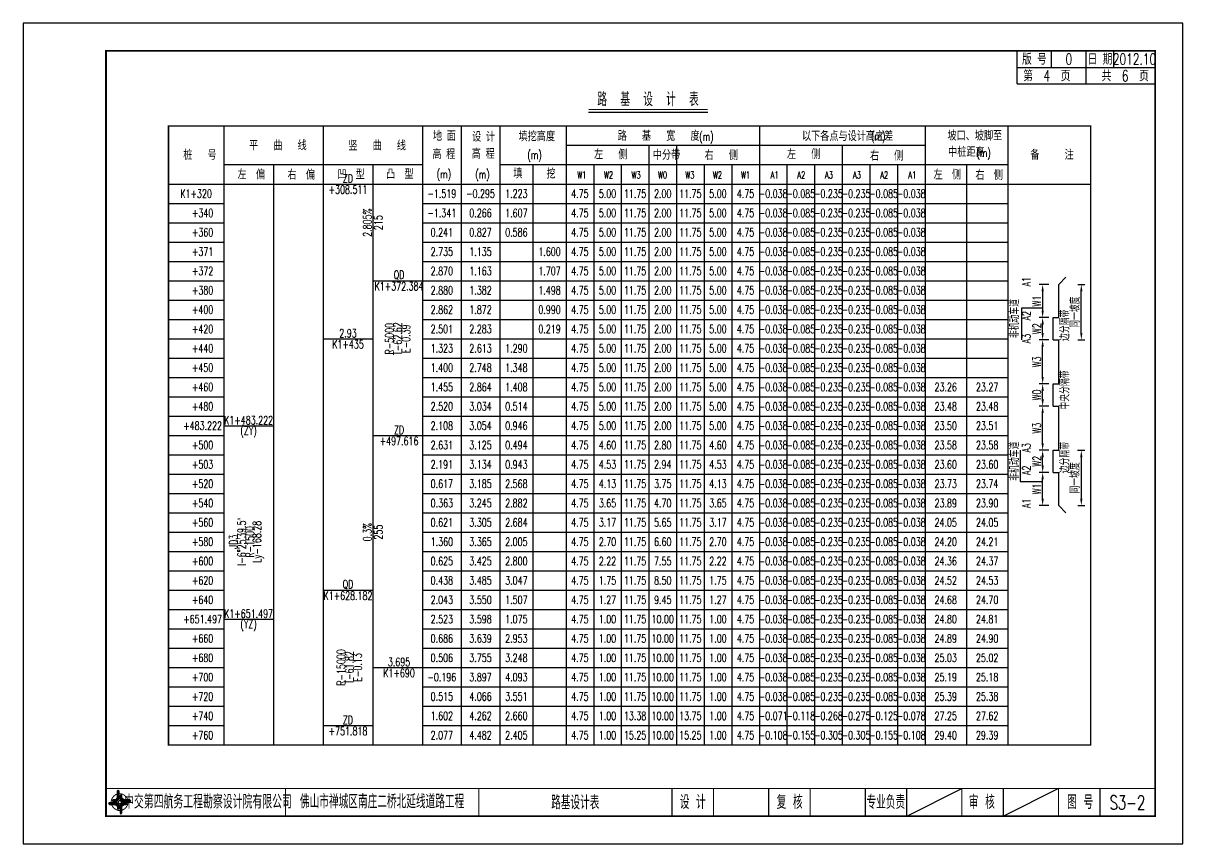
# Model space of a CAD drawing. Header units: inches. Extents: x 1318 to 3988, y 871 to 1396.
# Drawn here: x 2667.7 to 3087.7, y 870.8 to 1167.8 of the extents above; entities that cross this region are included whole.
import ezdxf
from ezdxf.enums import TextEntityAlignment as Align

# ---------------------------------------------------------------- set-up
doc = ezdxf.new("R2010")
doc.units = ezdxf.units.IN
doc.header["$LTSCALE"] = 10
doc.header["$MEASUREMENT"] = 0
for name, color, linetype in [('BIAO_K', 7, 'Continuous'), ('shuju', 3, 'Continuous'), ('图框', 7, 'Continuous'), ('平面曲线', 5, 'Continuous'), ('文字', 7, 'Continuous'), ('竖曲线', 5, 'Continuous'), ('表格数据', 5, 'Continuous')]:
    doc.layers.add(name, color=color, linetype=linetype)
doc.styles.get("Standard").update_dxf_attribs({"font": 'simplex1.shx', "width": 0.7, "bigfont": 'hztxt.shx'})
doc.styles.add('style_biao', font='txt', dxfattribs={"width": 0.75, "bigfont": 'hztxt'})
doc.dimstyles.get("Standard").update_dxf_attribs({"dimtxt": 0.18, "dimasz": 0.18, "dimexe": 0.18, "dimexo": 0.0625, "dimgap": 0.09, "dimtad": 0, "dimtih": 1, "dimtoh": 1, "dimdec": 4, "dimzin": 0, "dimdsep": 46, "dimtxsty": 'Standard', "dimcen": 0.09, "dimadec": 0, "dimazin": 0, "dimtfac": 1, "dimtdec": 4, "dimtofl": 0, "dimtmove": 0, "dimatfit": 3, "dimfxl": 0, "dimtolj": 1, "dimtzin": 0, "dimarcsym": 0})

# ---------------------------------------------------------------- blocks, each defined once
blk = doc.blocks.new('series')
at = {"width": 0.75}
for tag, height, p in [('页码', 4, (-35, -19)), ('图名', 5, (-220, -282)), ('图号', 5, (-20, -282))]:
    blk.add_attdef(tag, text='', height=height, dxfattribs=at).set_placement(p, align=Align.MIDDLE_CENTER)
blk = doc.blocks.new('tb')
at = {"lineweight": -3}
h = blk.add_hatch(color=256, dxfattribs=at)
h.paths.add_polyline_path([(-1.23, -0.13), (-3.78, -0.14), (-4.14, -0.41), (-1.4, -0.44), (-0.56, -1.24), (-0.54, -2.62), (-0.27, -2.2), (-0.26, -1.06)])
h.paths.add_polyline_path([(0.13, -1.08), (0.14, -3.86), (0.41, -4.26), (0.44, -1.24), (1.25, -0.43), (2.66, -0.43), (2.26, -0.16), (1.07, -0.15)])
h.paths.add_polyline_path([(1.08, 0.3), (3.62, 0.3), (4.02, 0.56), (1.25, 0.57), (0.43, 1.39), (0.43, 2.8), (0.16, 2.41), (0.15, 1.24)])
h.paths.add_polyline_path([(-0.28, 1.21), (-0.28, 3.99), (-0.56, 4.39), (-0.57, 1.41), (-1.38, 0.6), (-2.74, 0.56), (-2.33, 0.3), (-1.2, 0.29)])
for p, q in [((-0.56, 4.39), (-0.57, 1.41)), ((-1.38, 0.6), (-2.74, 0.56)), ((-0.57, 1.41), (-1.38, 0.6)), ((0.43, 2.8), (0.43, 1.39)), ((0.43, 1.39), (1.25, 0.57)), ((1.25, 0.57), (4.02, 0.56)), ((-4.14, -0.41), (-1.4, -0.44)), ((-1.4, -0.44), (-0.56, -1.24)), ((-0.56, -1.24), (-0.54, -2.62)), ((0.41, -4.26), (0.44, -1.24)), ((0.44, -1.24), (1.25, -0.43)), ((1.25, -0.43), (2.66, -0.43))]:
    blk.add_line(p, q, dxfattribs=at)
at = {"lineweight": -3, "flags": 128}
for points in [[(-0.9, 3.99), (-0.9, 1.58), (-1.53, 0.91), (-2.34, 0.91), (-2.74, 0.56), (-2.33, 0.3), (-1.2, 0.29), (-0.28, 1.21), (-0.28, 3.99), (-0.56, 4.39)], [(-0.04, 0.77), (0.68, 0.04), (-0.04, -0.69), (-0.77, 0.05)], [(3.62, 0.92), (1.43, 0.92), (0.77, 1.54), (0.77, 2.38), (0.43, 2.8), (0.16, 2.41), (0.15, 1.24), (1.08, 0.3), (3.62, 0.3), (4.02, 0.56)], [(-3.73, -0.76), (-1.54, -0.76), (-0.89, -1.39), (-0.89, -2.21), (-0.54, -2.62), (-0.27, -2.2), (-0.26, -1.06), (-1.23, -0.13), (-3.78, -0.14), (-4.14, -0.41)], [(0.75, -3.85), (0.75, -1.43), (1.4, -0.78), (2.26, -0.78), (2.66, -0.43), (2.26, -0.16), (1.07, -0.15), (0.13, -1.08), (0.14, -3.86), (0.41, -4.26)]]:
    blk.add_lwpolyline(points, close=True, dxfattribs=at)
at = {"lineweight": -3, "const_width": 0.35, "flags": 128}
for points in [[(-0.9, 3.02, 0.324167), (-3.16, -0.14)], [(2.88, 0.92, 0.324403), (-0.24, 3.15)], [(0.75, -2.86, 0.325418), (3.02, 0.26)], [(-2.98, -0.76, 0.322976), (0.14, -2.98)]]:
    blk.add_lwpolyline(points, format="xyb", dxfattribs=at)
blk = doc.blocks.new('*D30')
at = {"color": 0, "lineweight": -2}
for p, q in [((3039.15, 1061.23), (3035.69, 1061.23)), ((3036.94, 1055.73), (3036.94, 1058.73))]:
    blk.add_line(p, q, dxfattribs=at)
at = {"color": 0}
for points in [[(3036.53, 1058.73), (3037.36, 1058.73), (3036.94, 1061.23)], [(3036.53, 1055.73), (3037.36, 1055.73), (3036.94, 1053.23)]]:
    blk.add_solid(points, dxfattribs=at)
at = {"layer": 'DEFPOINTS', "color": 0}
for p in [(3036.94, 1061.23), (3039.78, 1061.23), (3039.78, 1053.23)]:
    blk.add_point(p, dxfattribs=at)
at = {"color": 0, "insert": (3034.82, 1057.23), "char_height": 3, "attachment_point": 5, "rotation": 90}
blk.add_mtext('\\A1;W2', dxfattribs=at)
blk = doc.blocks.new('*D31')
at = {"color": 0, "lineweight": -2}
for p, q in [((3039.15, 1037.23), (3035.69, 1037.23)), ((3036.94, 1031.73), (3036.94, 1034.73))]:
    blk.add_line(p, q, dxfattribs=at)
at = {"color": 0}
for points in [[(3036.53, 1034.73), (3037.36, 1034.73), (3036.94, 1037.23)], [(3036.53, 1031.73), (3037.36, 1031.73), (3036.94, 1029.23)]]:
    blk.add_solid(points, dxfattribs=at)
at = {"layer": 'DEFPOINTS', "color": 0}
for p in [(3036.94, 1037.23), (3039.78, 1037.23), (3039.78, 1029.23)]:
    blk.add_point(p, dxfattribs=at)
at = {"color": 0, "insert": (3034.82, 1033.23), "char_height": 3, "attachment_point": 5, "rotation": 90}
blk.add_mtext('\\A1;W0', dxfattribs=at)
blk = doc.blocks.new('*D32')
at = {"color": 0, "lineweight": -2}
for p, q in [((3039.15, 1053.23), (3035.69, 1053.23)), ((3036.94, 1039.73), (3036.94, 1050.73))]:
    blk.add_line(p, q, dxfattribs=at)
at = {"color": 0}
for points in [[(3036.53, 1050.73), (3037.36, 1050.73), (3036.94, 1053.23)], [(3036.53, 1039.73), (3037.36, 1039.73), (3036.94, 1037.23)]]:
    blk.add_solid(points, dxfattribs=at)
at = {"layer": 'DEFPOINTS', "color": 0}
for p in [(3036.94, 1053.23), (3039.78, 1053.23), (3039.78, 1037.23)]:
    blk.add_point(p, dxfattribs=at)
at = {"color": 0, "insert": (3034.82, 1045.23), "char_height": 3, "attachment_point": 5, "rotation": 90}
blk.add_mtext('\\A1;W3', dxfattribs=at)
blk = doc.blocks.new('*D33')
at = {"color": 0, "lineweight": -2}
for p, q in [((3039.15, 1073.23), (3035.69, 1073.23)), ((3036.94, 1070.73), (3036.94, 1063.73)), ((3039.15, 1061.23), (3035.69, 1061.23))]:
    blk.add_line(p, q, dxfattribs=at)
at = {"color": 0}
for points in [[(3036.53, 1070.73), (3037.36, 1070.73), (3036.94, 1073.23)], [(3036.53, 1063.73), (3037.36, 1063.73), (3036.94, 1061.23)]]:
    blk.add_solid(points, dxfattribs=at)
at = {"layer": 'DEFPOINTS', "color": 0}
for p in [(3039.78, 1073.23), (3036.94, 1061.23), (3039.78, 1061.23)]:
    blk.add_point(p, dxfattribs=at)
at = {"color": 0, "insert": (3034.82, 1067.23), "char_height": 3, "attachment_point": 5, "rotation": 90}
blk.add_mtext('\\A1;W1', dxfattribs=at)
blk = doc.blocks.new('*D34')
at = {"layer": 'DEFPOINTS', "color": 0}
for p in [(3049.02, 1073.23), (3050.95, 1073.23), (3049.06, 1053.23)]:
    blk.add_point(p, dxfattribs=at)
at = {"layer": 'shuju', "color": 0, "lineweight": -2}
for p, q in [((3049.64, 1073.23), (3052.2, 1073.23)), ((3050.95, 1055.73), (3050.95, 1070.73)), ((3049.68, 1053.23), (3052.2, 1053.23))]:
    blk.add_line(p, q, dxfattribs=at)
at = {"layer": 'shuju', "color": 0}
for points in [[(3050.54, 1070.73), (3051.37, 1070.73), (3050.95, 1073.23)], [(3050.54, 1055.73), (3051.37, 1055.73), (3050.95, 1053.23)]]:
    blk.add_solid(points, dxfattribs=at)
at = {"layer": 'shuju', "color": 0, "insert": (3048.83, 1063.23), "char_height": 3, "attachment_point": 5, "rotation": 90}
blk.add_mtext('\\A1;同一坡度', dxfattribs=at)
blk = doc.blocks.new('*D35')
at = {"layer": 'DEFPOINTS', "color": 0}
for p in [(3048.96, 1013.23), (3049.08, 993.23), (3050.95, 993.23)]:
    blk.add_point(p, dxfattribs=at)
at = {"layer": 'shuju', "color": 0, "lineweight": -2}
for p, q in [((3049.58, 1013.23), (3052.2, 1013.23)), ((3050.95, 1010.73), (3050.95, 995.73)), ((3049.71, 993.23), (3052.2, 993.23))]:
    blk.add_line(p, q, dxfattribs=at)
at = {"layer": 'shuju', "color": 0}
for points in [[(3050.54, 1010.73), (3051.37, 1010.73), (3050.95, 1013.23)], [(3050.54, 995.73), (3051.37, 995.73), (3050.95, 993.23)]]:
    blk.add_solid(points, dxfattribs=at)
at = {"layer": 'shuju', "color": 0, "insert": (3048.83, 1003.23), "char_height": 3, "attachment_point": 5, "rotation": 90}
blk.add_mtext('\\A1;同一坡度', dxfattribs=at)
blk = doc.blocks.new('*D36')
at = {"color": 0, "lineweight": -2}
for p, q in [((3039.15, 1013.23), (3035.69, 1013.23)), ((3036.94, 1007.73), (3036.94, 1010.73))]:
    blk.add_line(p, q, dxfattribs=at)
at = {"color": 0}
for points in [[(3036.53, 1010.73), (3037.36, 1010.73), (3036.94, 1013.23)], [(3036.53, 1007.73), (3037.36, 1007.73), (3036.94, 1005.23)]]:
    blk.add_solid(points, dxfattribs=at)
at = {"layer": 'DEFPOINTS', "color": 0}
for p in [(3036.94, 1013.23), (3039.78, 1013.23), (3039.78, 1005.23)]:
    blk.add_point(p, dxfattribs=at)
at = {"color": 0, "insert": (3034.82, 1009.23), "char_height": 3, "attachment_point": 5, "rotation": 90}
blk.add_mtext('\\A1;W2', dxfattribs=at)
blk = doc.blocks.new('*D37')
at = {"color": 0, "lineweight": -2}
for p, q in [((3039.15, 1005.23), (3035.69, 1005.23)), ((3036.94, 995.73), (3036.94, 1002.73)), ((3039.15, 993.23), (3035.69, 993.23))]:
    blk.add_line(p, q, dxfattribs=at)
at = {"color": 0}
for points in [[(3036.53, 1002.73), (3037.36, 1002.73), (3036.94, 1005.23)], [(3036.53, 995.73), (3037.36, 995.73), (3036.94, 993.23)]]:
    blk.add_solid(points, dxfattribs=at)
at = {"layer": 'DEFPOINTS', "color": 0}
for p in [(3036.94, 1005.23), (3039.78, 1005.23), (3039.78, 993.23)]:
    blk.add_point(p, dxfattribs=at)
at = {"color": 0, "insert": (3034.82, 999.23), "char_height": 3, "attachment_point": 5, "rotation": 90}
blk.add_mtext('\\A1;W1', dxfattribs=at)
blk = doc.blocks.new('*D38')
at = {"color": 0, "lineweight": -2}
for p, q in [((3039.15, 1029.23), (3035.69, 1029.23)), ((3036.94, 1015.73), (3036.94, 1026.73))]:
    blk.add_line(p, q, dxfattribs=at)
at = {"color": 0}
for points in [[(3036.53, 1026.73), (3037.36, 1026.73), (3036.94, 1029.23)], [(3036.53, 1015.73), (3037.36, 1015.73), (3036.94, 1013.23)]]:
    blk.add_solid(points, dxfattribs=at)
at = {"layer": 'DEFPOINTS', "color": 0}
for p in [(3036.94, 1029.23), (3039.78, 1029.23), (3039.78, 1013.23)]:
    blk.add_point(p, dxfattribs=at)
at = {"color": 0, "insert": (3034.82, 1021.23), "char_height": 3, "attachment_point": 5, "rotation": 90}
blk.add_mtext('\\A1;W3', dxfattribs=at)

msp = doc.modelspace()

# ---------------------------------------------------------------- linework, layer by layer
msp.add_line((2872.48378, 1135.59027), (2915.69658, 1135.59027))
msp.add_lwpolyline([(3087.70962, 870.79758), (3087.70962, 1167.79758), (2667.70962, 1167.79758), (2667.70962, 870.79758)], close=True)
at = {"const_width": 0.4}
msp.add_lwpolyline([(2872.48378, 1136.59027), (2915.64865, 1136.59027)], dxfattribs=at)
at = {"layer": 'BIAO_K'}
for p, q in [((2740.34346, 1130.59922), (2740.34346, 906.59922)), ((2776.34346, 1130.59922), (2776.34346, 906.59922)), ((2812.34346, 1130.59922), (2812.34346, 906.59922)), ((2826.34346, 1130.59922), (2826.34346, 906.59922)), ((2840.34346, 1130.59922), (2840.34346, 906.59922)), ((2864.34346, 1130.59922), (2864.34346, 906.59922)), ((2934.34346, 1130.59922), (2934.34346, 906.59922)), ((2994.34346, 1130.59922), (2994.34346, 906.59922)), ((3024.34346, 1130.59922), (3024.34346, 906.59922)), ((2864.34346, 1123.59922), (2994.34346, 1123.59922)), ((2894.34346, 1123.59922), (2894.34346, 906.59922)), ((2904.34346, 1123.59922), (2904.34346, 906.59922)), ((2964.34346, 1123.59922), (2964.34346, 906.59922)), ((2740.34346, 1116.59922), (2812.34346, 1116.59922)), ((2758.34346, 1116.59922), (2758.34346, 906.59922)), ((2794.34346, 1116.59922), (2794.34346, 906.59922)), ((2840.34346, 1116.59922), (3024.34346, 1116.59922)), ((2852.34346, 1116.59922), (2852.34346, 906.59922)), ((2874.34346, 1116.59922), (2874.34346, 906.59922)), ((2884.34346, 1116.59922), (2884.34346, 906.59922)), ((2914.34346, 1116.59922), (2914.34346, 906.59922)), ((2924.34346, 1116.59922), (2924.34346, 906.59922)), ((2944.34346, 1116.59922), (2944.34346, 906.59922)), ((2954.34346, 1116.59922), (2954.34346, 906.59922)), ((2974.34346, 1116.59922), (2974.34346, 906.59922)), ((2984.34346, 1116.59922), (2984.34346, 906.59922)), ((3009.34346, 1116.59922), (3009.34346, 906.59922)), ((2720.34346, 1109.59922), (3054.34346, 1109.59922)), ((2720.34346, 1102.59922), (2740.34346, 1102.59922)), ((2812.34346, 1102.59922), (3024.34346, 1102.59922)), ((2720.34346, 1095.59922), (2740.34346, 1095.59922)), ((2812.34346, 1095.59922), (3024.34346, 1095.59922)), ((2720.34346, 1088.59922), (2740.34346, 1088.59922)), ((2812.34346, 1088.59922), (3024.34346, 1088.59922)), ((2720.34346, 1081.59922), (2740.34346, 1081.59922)), ((2812.34346, 1081.59922), (3024.34346, 1081.59922)), ((2720.34346, 1074.59922), (2740.34346, 1074.59922)), ((2812.34346, 1074.59922), (3024.34346, 1074.59922)), ((2720.34346, 1067.59922), (2740.34346, 1067.59922)), ((2812.34346, 1067.59922), (3024.34346, 1067.59922)), ((2720.34346, 1060.59922), (2740.34346, 1060.59922)), ((2812.34346, 1060.59922), (3024.34346, 1060.59922)), ((2720.34346, 1053.59922), (2740.34346, 1053.59922)), ((2812.34346, 1053.59922), (3024.34346, 1053.59922)), ((2720.34346, 1046.59922), (2740.34346, 1046.59922)), ((2812.34346, 1046.59922), (3024.34346, 1046.59922)), ((2720.34346, 1039.59922), (2740.34346, 1039.59922)), ((2812.34346, 1039.59922), (3024.34346, 1039.59922)), ((2720.34346, 1032.59922), (2740.34346, 1032.59922)), ((2812.34346, 1032.59922), (3024.34346, 1032.59922)), ((2720.34346, 1025.59922), (2740.34346, 1025.59922)), ((2812.34346, 1025.59922), (3024.34346, 1025.59922)), ((2720.34346, 1018.59922), (2740.34346, 1018.59922)), ((2812.34346, 1018.59922), (3024.34346, 1018.59922)), ((2720.34346, 1011.59922), (2740.34346, 1011.59922)), ((2812.34346, 1011.59922), (3024.34346, 1011.59922)), ((2720.34346, 1004.59922), (2740.34346, 1004.59922)), ((2812.34346, 1004.59922), (3024.34346, 1004.59922)), ((2720.34346, 997.59922), (2740.34346, 997.59922)), ((2812.34346, 997.59922), (3024.34346, 997.59922)), ((2720.34346, 990.59922), (2740.34346, 990.59922)), ((2812.34346, 990.59922), (3024.34346, 990.59922)), ((2720.34346, 983.59922), (2740.34346, 983.59922)), ((2812.34346, 983.59922), (3024.34346, 983.59922)), ((2720.34346, 976.59922), (2740.34346, 976.59922)), ((2812.34346, 976.59922), (3024.34346, 976.59922)), ((2720.34346, 969.59922), (2740.34346, 969.59922)), ((2812.34346, 969.59922), (3024.34346, 969.59922)), ((2720.34346, 962.59922), (2740.34346, 962.59922)), ((2812.34346, 962.59922), (3024.34346, 962.59922)), ((2720.34346, 955.59922), (2740.34346, 955.59922)), ((2812.34346, 955.59922), (3024.34346, 955.59922)), ((2720.34346, 948.59922), (2740.34346, 948.59922)), ((2812.34346, 948.59922), (3024.34346, 948.59922)), ((2720.34346, 941.59922), (2740.34346, 941.59922)), ((2812.34346, 941.59922), (3024.34346, 941.59922)), ((2720.34346, 934.59922), (2740.34346, 934.59922)), ((2812.34346, 934.59922), (3024.34346, 934.59922)), ((2720.34346, 927.59922), (2740.34346, 927.59922)), ((2812.34346, 927.59922), (3024.34346, 927.59922)), ((2720.34346, 920.59922), (2740.34346, 920.59922)), ((2812.34346, 920.59922), (3024.34346, 920.59922)), ((2720.34346, 913.59922), (2740.34346, 913.59922)), ((2812.34346, 913.59922), (3024.34346, 913.59922))]:
    msp.add_line(p, q, dxfattribs=at)
at = {"layer": 'BIAO_K', "const_width": 0.5}
msp.add_lwpolyline([(2720.34346, 906.59922), (3054.34346, 906.59922), (3054.34346, 1130.59922), (2720.34346, 1130.59922)], close=True, dxfattribs=at)
at = {"layer": 'BIAO_K', "color": 1}
for points in [[(3042.78862, 1073.23295), (3045.34557, 1075.85654)], [(3042.78862, 1061.23295), (3042.78862, 1073.23295)], [(3040.78862, 1053.23295), (3040.78862, 1061.23295)], [(3040.78862, 1061.23295), (3042.78862, 1061.23295)], [(3040.78862, 1053.23295), (3042.78862, 1053.23295)], [(3042.78862, 1037.23295), (3042.78862, 1053.23295)], [(3040.78862, 1037.23295), (3042.78862, 1037.23295)], [(3040.78862, 1029.23295), (3040.78862, 1037.23295)], [(3040.78862, 1029.23295), (3042.78862, 1029.23295)], [(3042.78862, 1013.23295), (3042.78862, 1029.23295)], [(3040.78862, 1013.23295), (3042.78862, 1013.23295)], [(3040.78862, 1005.23295), (3040.78862, 1013.23295)], [(3040.78862, 1005.23295), (3042.78862, 1005.23295)], [(3042.78862, 993.23295), (3042.78862, 1005.23295)], [(3042.78862, 993.23295), (3045.34557, 990.60936)]]:
    msp.add_lwpolyline(points, dxfattribs=at)
at = {"layer": 'shuju'}
for p, q in [((3036.83257, 1064.70217), (3029.27466, 1064.70217)), ((3029.27466, 1064.70217), (3029.27466, 1053.23295)), ((3028.82053, 1013.23295), (3028.82053, 1001.97848)), ((3028.82053, 1001.97848), (3036.90978, 1001.97848))]:
    msp.add_line(p, q, dxfattribs=at)
at = {"layer": '图框'}
for p, q in [((3027.70962, 1145.79758), (3027.70962, 1157.79758)), ((3040.20962, 1151.79758), (3040.20962, 1157.79758)), ((3052.70962, 1151.79758), (3052.70962, 1157.79758)), ((3062.70962, 1151.79758), (3062.70962, 1157.79758)), ((3027.70962, 1151.79758), (3077.70962, 1151.79758)), ((3052.70962, 1145.79758), (3052.70962, 1151.79758)), ((3027.70962, 1145.79758), (3077.70962, 1145.79758)), ((2987.70962, 880.79758), (3007.70962, 890.79758)), ((3042.70962, 890.79758), (3022.70962, 880.79758))]:
    msp.add_line(p, q, dxfattribs=at)
for points, const_width in [([(3077.70962, 1157.79758), (2697.70962, 1157.79758), (2697.70962, 880.79758), (3077.70962, 880.79758), (3077.70962, 1157.79758)], 0.7), ([(2697.70962, 890.79758), (3077.70962, 890.79758)], 0.4), ([(2762.70962, 890.79758), (2762.70962, 880.79758)], 0.4), ([(2832.70962, 880.79758), (2832.70962, 890.79758)], 0.4), ([(2902.70962, 880.79758), (2902.70962, 890.79758)], 0.4), ([(2917.70962, 880.79758), (2917.70962, 890.79758)], 0.4), ([(2937.70962, 880.79758), (2937.70962, 890.79758)], 0.4), ([(2952.70962, 880.79758), (2952.70962, 890.79758)], 0.4), ([(2972.70962, 880.79758), (2972.70962, 890.79758)], 0.4), ([(2972.70962, 880.79758), (2972.70962, 890.79758)], 0.4), ([(2987.70962, 880.79758), (2987.70962, 890.79758)], 0.4), ([(3007.70962, 880.79758), (3007.70962, 890.79758)], 0.4), ([(3022.70962, 880.79758), (3022.70962, 890.79758)], 0.4), ([(3042.70962, 880.79758), (3042.70962, 890.79758)], 0.4), ([(3057.70962, 880.79758), (3057.70962, 890.79758)], 0.4)]:
    msp.add_lwpolyline(points, dxfattribs=dict(at, const_width=const_width))
at = {"layer": '平面曲线'}
for p, q in [((2740.34346, 1022.09922), (2758.34346, 1022.09922)), ((2740.34346, 952.09922), (2758.34346, 952.09922))]:
    msp.add_line(p, q, dxfattribs=at)
at = {"layer": '竖曲线'}
for p, q in [((2776.34346, 1109.59922), (2794.34346, 1109.59922)), ((2794.34346, 1074.59922), (2813.34346, 1074.59922)), ((2776.34346, 1053.59922), (2794.34346, 1053.59922)), ((2794.34346, 1018.59922), (2813.34346, 1018.59922)), ((2776.34346, 962.59922), (2794.34346, 962.59922)), ((2794.34346, 934.59922), (2813.34346, 934.59922)), ((2776.34346, 913.59922), (2794.34346, 913.59922))]:
    msp.add_line(p, q, dxfattribs=at)

# ---------------------------------------------------------------- block references
at = {"layer": '图框'}
ref = msp.add_blockref('series', (3087.65641, 1167.75584), dxfattribs=at)
ref.add_attrib('页码', '第  4  页     共  6  页', dxfattribs={"layer": '0', "height": 4, "width": 0.7}).set_placement((3052.65641, 1148.75584), align=Align.MIDDLE_CENTER)
ref.add_attrib('图名', '路基设计表', dxfattribs={"layer": '0', "height": 5, "width": 0.7}).set_placement((2867.65641, 885.75584), align=Align.MIDDLE_CENTER)
ref.add_attrib('图号', 'S3-2', dxfattribs={"layer": '0', "height": 5, "width": 0.7}).set_placement((3067.65641, 885.75584), align=Align.MIDDLE_CENTER)
at = {"layer": '图框', "lineweight": -3}
msp.add_blockref('tb', (2702.70535, 885.80292), dxfattribs=at)

# ---------------------------------------------------------------- texts
at = {"width": 0.7}
for s, p in [('A1', (3032.58483, 1072.51252)), ('A2', (3032.58483, 1060.18949)), ('A3', (3032.58483, 1051.94127)), ('A3', (3032.58483, 1012.39591)), ('A2', (3032.58483, 1004.2701)), ('A1', (3032.58483, 992.30034))]:
    msp.add_text(s, height=3, rotation=90, dxfattribs=at).set_placement(p)
at = {"layer": 'BIAO_K', "width": 0.7}
for s, height, p in [('平   曲   线', 3.5, (2749.50674, 1121.81176)), ('竖   曲   线', 3.5, (2785.48298, 1121.75675)), ('地 面', 3.5, (2816.10937, 1125.24251)), ('设 计', 3.5, (2830.30835, 1124.91948)), ('填挖高度', 3.5, (2847.12283, 1125.0659)), ('路   基   宽   度', 3.5, (2883.03099, 1125.25892)), ('(m)', 3, (2912.55045, 1125.27869)), ('以下各点与设计高之差', 3.5, (2949.7893, 1125.17592)), ('(m)', 3, (2974.8164, 1125.36088)), ('坡口、坡脚至', 3.5, (3002.46984, 1125.32389)), ('桩   号', 3.5, (2725.68274, 1118.35138)), ('高 程', 3.5, (2815.91195, 1118.64896)), ('高 程', 3.5, (2830.19176, 1118.78554)), ('(m)', 3, (2850.33235, 1118.61122)), ('左   侧', 3.5, (2874.50829, 1118.54252)), ('中分带', 3.5, (2895.75301, 1118.35294)), ('右   侧', 3.5, (2914.50214, 1118.24684)), ('左   侧', 3.5, (2944.34202, 1118.61473)), ('右   侧', 3.5, (2974.40724, 1118.06828)), ('中桩距离', 3.5, (3002.71912, 1119.40659)), ('(m)', 3, (3012.96513, 1119.37857)), ('备     注', 3.5, (3032.4751, 1118.41066)), ('左  偏', 3.5, (2745.32392, 1111.26661)), ('右  偏', 3.5, (2763.418, 1111.16186)), ('凹  型', 3.5, (2781.48458, 1111.31991)), ('凸  型', 3.5, (2799.12737, 1111.41214)), ('(m)', 3, (2817.4935, 1111.69902)), ('(m)', 3, (2831.44688, 1111.59648)), ('填', 3.5, (2845.21901, 1111.63021)), ('挖', 3.5, (2857.24021, 1111.57016)), ('W1', 2.5, (2868.40683, 1111.62908)), ('W2', 2.5, (2878.05462, 1111.62908)), ('W3', 2.5, (2888.05462, 1111.62908)), ('W0', 2.5, (2897.60137, 1111.62908)), ('W3', 2.5, (2907.51596, 1111.62908)), ('W2', 2.5, (2917.51596, 1111.62908)), ('W1', 2.5, (2927.69152, 1111.62908)), ('A1', 2.5, (2938.47441, 1111.62908)), ('A2', 2.5, (2948.11848, 1111.62908)), ('A3', 2.5, (2958.11848, 1111.62908)), ('A3', 2.5, (2968.24931, 1111.62908)), ('A2', 2.5, (2978.13238, 1111.62908)), ('A1', 2.5, (2988.33176, 1111.62908)), ('左  侧', 3.5, (2997.42097, 1111.23281)), ('右  侧', 3.5, (3012.57494, 1111.09376))]:
    msp.add_text(s, height=height, dxfattribs=at).set_placement(p)
at = {"layer": 'shuju', "style": 'style_biao', "width": 0.7}
for s, p in [('非机动车道', (3028.37664, 1053.82491)), ('边分隔带', (3046.5819, 1052.77522))]:
    msp.add_text(s, height=3, rotation=90, dxfattribs=at).set_placement(p)
at = {"layer": 'shuju', "width": 0.7}
for s, p in [('中央分隔带', (3046.5819, 1027.96045)), ('非机动车道', (3028.37664, 1002.17277)), ('边分隔带', (3046.59471, 1004.90444))]:
    msp.add_text(s, height=3, rotation=90, dxfattribs=at).set_placement(p)
at = {"layer": '图框'}
for s, height, width, p in [('版 号', 4, 0.7, (3033.95962, 1154.79758)), ('0', 4, 0.7, (3046.45962, 1154.79758)), ('日 期', 4, 0.7, (3057.70962, 1154.79758)), ('2012.10', 4, 0.7, (3070.20962, 1154.79758)), ('中交第四航务工程勘察设计院有限公司', 5, 0.65, (2734.64046, 886.04603)), ('佛山市禅城区南庄二桥北延线道路工程', 5, 0.7, (2797.70962, 886.11229)), ('设 计', 5, 0.7, (2910.21038, 885.89217)), ('复 核', 5, 0.7, (2945.3052, 885.89217)), ('专业负责', 5, 0.7, (2980.15594, 885.89217)), ('审 核', 5, 0.7, (3014.92975, 885.89217)), ('图 号', 5, 0.7, (3050.54892, 885.89217))]:
    msp.add_text(s, height=height, dxfattribs=dict(at, width=width)).set_placement(p, align=Align.MIDDLE_CENTER)
at = {"layer": '平面曲线', "width": 0.7}
for s, p in [('K1+483.222', (2749.34346, 1024.09922)), ('(ZY)', (2749.34346, 1020.09922)), ('K1+651.497', (2749.34346, 954.09922)), ('(YZ)', (2749.34346, 950.09922))]:
    msp.add_text(s, height=3, dxfattribs=at).set_placement(p, align=Align.MIDDLE)
for s, p in [('I-6%%D25′39.5″', (2746.84346, 980.09922)), ('Ly-168.28', (2752.84346, 980.09922)), ('R-1500', (2749.84346, 980.09922)), ('JD3', (2743.84346, 980.09922))]:
    msp.add_text(s, height=3, rotation=90, dxfattribs=at).set_placement(p, align=Align.MIDDLE)
at = {"layer": '文字', "width": 0.7}
msp.add_text('路  基  设  计  表', height=5, dxfattribs=at).set_placement((2875.68692, 1137.76533))
at = {"layer": '竖曲线', "width": 0.7}
for s, p in [('ZD', (2785.34346, 1111.59922)), ('+308.511', (2785.34346, 1107.59922)), ('QD', (2803.84346, 1076.59922)), ('K1+372.384', (2803.84346, 1072.59922)), ('2.93', (2785.34346, 1055.59922)), ('K1+435', (2785.34346, 1051.59922)), ('ZD', (2803.84346, 1020.59922)), ('+497.616', (2803.84346, 1016.59922)), ('QD', (2785.34346, 964.59922)), ('K1+628.182', (2785.34346, 960.59922)), ('3.695', (2803.84346, 936.59922)), ('K1+690', (2803.84346, 932.59922)), ('ZD', (2785.34346, 915.59922)), ('+751.818', (2785.34346, 911.59922))]:
    msp.add_text(s, height=3, dxfattribs=at).set_placement(p, align=Align.MIDDLE)
for s, p in [('2.805%', (2792.34346, 1095.59922)), ('215', (2796.34346, 1095.59922)), ('R-5000', (2800.34346, 1053.59922)), ('T-62.62', (2803.34346, 1053.59922)), ('E-0.39', (2806.34346, 1053.59922)), ('0.3%', (2792.34346, 983.59922)), ('255', (2796.34346, 983.59922)), ('R-15000', (2782.84346, 934.59922)), ('T-61.82', (2785.84346, 934.59922)), ('E-0.13', (2788.84346, 934.59922))]:
    msp.add_text(s, height=3, rotation=90, dxfattribs=at).set_placement(p, align=Align.MIDDLE)
at = {"layer": '表格数据', "width": 0.7}
for s, p in [('K1+320', (2730.34346, 1106.09922)), ('-1.519', (2819.34346, 1106.09922)), ('-0.295', (2833.34346, 1106.09922)), ('1.223', (2846.34346, 1106.09922)), ('4.75', (2869.34346, 1106.09922)), ('5.00', (2879.34346, 1106.09922)), ('11.75', (2889.34346, 1106.09922)), ('2.00', (2899.34346, 1106.09922)), ('11.75', (2909.34346, 1106.09922)), ('5.00', (2919.34346, 1106.09922)), ('4.75', (2929.34346, 1106.09922)), ('4.75', (2929.34346, 1106.09922)), ('-0.038', (2939.34346, 1106.09922)), ('-0.085', (2949.34346, 1106.09922)), ('-0.235', (2959.34346, 1106.09922)), ('-0.235', (2969.34346, 1106.09922)), ('-0.085', (2979.34346, 1106.09922)), ('-0.038', (2989.34346, 1106.09922)), ('   +340', (2730.34346, 1099.09922)), ('-1.341', (2819.34346, 1099.09922)), ('0.266', (2833.34346, 1099.09922)), ('1.607', (2846.34346, 1099.09922)), ('4.75', (2869.34346, 1099.09922)), ('5.00', (2879.34346, 1099.09922)), ('11.75', (2889.34346, 1099.09922)), ('2.00', (2899.34346, 1099.09922)), ('11.75', (2909.34346, 1099.09922)), ('5.00', (2919.34346, 1099.09922)), ('4.75', (2929.34346, 1099.09922)), ('4.75', (2929.34346, 1099.09922)), ('-0.038', (2939.34346, 1099.09922)), ('-0.085', (2949.34346, 1099.09922)), ('-0.235', (2959.34346, 1099.09922)), ('-0.235', (2969.34346, 1099.09922)), ('-0.085', (2979.34346, 1099.09922)), ('-0.038', (2989.34346, 1099.09922)), ('   +360', (2730.34346, 1092.09922)), ('0.241', (2819.34346, 1092.09922)), ('0.827', (2833.34346, 1092.09922)), ('0.586', (2846.34346, 1092.09922)), ('4.75', (2869.34346, 1092.09922)), ('5.00', (2879.34346, 1092.09922)), ('11.75', (2889.34346, 1092.09922)), ('2.00', (2899.34346, 1092.09922)), ('11.75', (2909.34346, 1092.09922)), ('5.00', (2919.34346, 1092.09922)), ('4.75', (2929.34346, 1092.09922)), ('4.75', (2929.34346, 1092.09922)), ('-0.038', (2939.34346, 1092.09922)), ('-0.085', (2949.34346, 1092.09922)), ('-0.235', (2959.34346, 1092.09922)), ('-0.235', (2969.34346, 1092.09922)), ('-0.085', (2979.34346, 1092.09922)), ('-0.038', (2989.34346, 1092.09922)), ('   +371', (2730.34346, 1085.09922)), ('2.735', (2819.34346, 1085.09922)), ('1.135', (2833.34346, 1085.09922)), ('1.600', (2858.34346, 1085.09922)), ('4.75', (2869.34346, 1085.09922)), ('5.00', (2879.34346, 1085.09922)), ('11.75', (2889.34346, 1085.09922)), ('2.00', (2899.34346, 1085.09922)), ('11.75', (2909.34346, 1085.09922)), ('5.00', (2919.34346, 1085.09922)), ('4.75', (2929.34346, 1085.09922)), ('4.75', (2929.34346, 1085.09922)), ('-0.038', (2939.34346, 1085.09922)), ('-0.085', (2949.34346, 1085.09922)), ('-0.235', (2959.34346, 1085.09922)), ('-0.235', (2969.34346, 1085.09922)), ('-0.085', (2979.34346, 1085.09922)), ('-0.038', (2989.34346, 1085.09922)), ('   +372', (2730.34346, 1078.09922)), ('2.870', (2819.34346, 1078.09922)), ('1.163', (2833.34346, 1078.09922)), ('1.707', (2858.34346, 1078.09922)), ('4.75', (2869.34346, 1078.09922)), ('5.00', (2879.34346, 1078.09922)), ('11.75', (2889.34346, 1078.09922)), ('2.00', (2899.34346, 1078.09922)), ('11.75', (2909.34346, 1078.09922)), ('5.00', (2919.34346, 1078.09922)), ('4.75', (2929.34346, 1078.09922)), ('4.75', (2929.34346, 1078.09922)), ('-0.038', (2939.34346, 1078.09922)), ('-0.085', (2949.34346, 1078.09922)), ('-0.235', (2959.34346, 1078.09922)), ('-0.235', (2969.34346, 1078.09922)), ('-0.085', (2979.34346, 1078.09922)), ('-0.038', (2989.34346, 1078.09922)), ('   +380', (2730.34346, 1071.09922)), ('2.880', (2819.34346, 1071.09922)), ('1.382', (2833.34346, 1071.09922)), ('1.498', (2858.34346, 1071.09922)), ('4.75', (2869.34346, 1071.09922)), ('5.00', (2879.34346, 1071.09922)), ('11.75', (2889.34346, 1071.09922)), ('2.00', (2899.34346, 1071.09922)), ('11.75', (2909.34346, 1071.09922)), ('5.00', (2919.34346, 1071.09922)), ('4.75', (2929.34346, 1071.09922)), ('4.75', (2929.34346, 1071.09922)), ('-0.038', (2939.34346, 1071.09922)), ('-0.085', (2949.34346, 1071.09922)), ('-0.235', (2959.34346, 1071.09922)), ('-0.235', (2969.34346, 1071.09922)), ('-0.085', (2979.34346, 1071.09922)), ('-0.038', (2989.34346, 1071.09922)), ('   +400', (2730.34346, 1064.09922)), ('2.862', (2819.34346, 1064.09922)), ('1.872', (2833.34346, 1064.09922)), ('0.990', (2858.34346, 1064.09922)), ('4.75', (2869.34346, 1064.09922)), ('5.00', (2879.34346, 1064.09922)), ('11.75', (2889.34346, 1064.09922)), ('2.00', (2899.34346, 1064.09922)), ('11.75', (2909.34346, 1064.09922)), ('5.00', (2919.34346, 1064.09922)), ('4.75', (2929.34346, 1064.09922)), ('4.75', (2929.34346, 1064.09922)), ('-0.038', (2939.34346, 1064.09922)), ('-0.085', (2949.34346, 1064.09922)), ('-0.235', (2959.34346, 1064.09922)), ('-0.235', (2969.34346, 1064.09922)), ('-0.085', (2979.34346, 1064.09922)), ('-0.038', (2989.34346, 1064.09922)), ('   +420', (2730.34346, 1057.09922)), ('2.501', (2819.34346, 1057.09922)), ('2.283', (2833.34346, 1057.09922)), ('0.219', (2858.34346, 1057.09922)), ('4.75', (2869.34346, 1057.09922)), ('5.00', (2879.34346, 1057.09922)), ('11.75', (2889.34346, 1057.09922)), ('2.00', (2899.34346, 1057.09922)), ('11.75', (2909.34346, 1057.09922)), ('5.00', (2919.34346, 1057.09922)), ('4.75', (2929.34346, 1057.09922)), ('4.75', (2929.34346, 1057.09922)), ('-0.038', (2939.34346, 1057.09922)), ('-0.085', (2949.34346, 1057.09922)), ('-0.235', (2959.34346, 1057.09922)), ('-0.235', (2969.34346, 1057.09922)), ('-0.085', (2979.34346, 1057.09922)), ('-0.038', (2989.34346, 1057.09922)), ('   +440', (2730.34346, 1050.09922)), ('1.323', (2819.34346, 1050.09922)), ('2.613', (2833.34346, 1050.09922)), ('1.290', (2846.34346, 1050.09922)), ('4.75', (2869.34346, 1050.09922)), ('5.00', (2879.34346, 1050.09922)), ('11.75', (2889.34346, 1050.09922)), ('2.00', (2899.34346, 1050.09922)), ('11.75', (2909.34346, 1050.09922)), ('5.00', (2919.34346, 1050.09922)), ('4.75', (2929.34346, 1050.09922)), ('4.75', (2929.34346, 1050.09922)), ('-0.038', (2939.34346, 1050.09922)), ('-0.085', (2949.34346, 1050.09922)), ('-0.235', (2959.34346, 1050.09922)), ('-0.235', (2969.34346, 1050.09922)), ('-0.085', (2979.34346, 1050.09922)), ('-0.038', (2989.34346, 1050.09922)), ('   +450', (2730.34346, 1043.09922)), ('1.400', (2819.34346, 1043.09922)), ('2.748', (2833.34346, 1043.09922)), ('1.348', (2846.34346, 1043.09922)), ('4.75', (2869.34346, 1043.09922)), ('5.00', (2879.34346, 1043.09922)), ('11.75', (2889.34346, 1043.09922)), ('2.00', (2899.34346, 1043.09922)), ('11.75', (2909.34346, 1043.09922)), ('5.00', (2919.34346, 1043.09922)), ('4.75', (2929.34346, 1043.09922)), ('4.75', (2929.34346, 1043.09922)), ('-0.038', (2939.34346, 1043.09922)), ('-0.085', (2949.34346, 1043.09922)), ('-0.235', (2959.34346, 1043.09922)), ('-0.235', (2969.34346, 1043.09922)), ('-0.085', (2979.34346, 1043.09922)), ('-0.038', (2989.34346, 1043.09922)), ('   +460', (2730.34346, 1036.09922)), ('1.455', (2819.34346, 1036.09922)), ('2.864', (2833.34346, 1036.09922)), ('1.408', (2846.34346, 1036.09922)), ('4.75', (2869.34346, 1036.09922)), ('5.00', (2879.34346, 1036.09922)), ('11.75', (2889.34346, 1036.09922)), ('2.00', (2899.34346, 1036.09922)), ('11.75', (2909.34346, 1036.09922)), ('5.00', (2919.34346, 1036.09922)), ('4.75', (2929.34346, 1036.09922)), ('4.75', (2929.34346, 1036.09922)), ('-0.038', (2939.34346, 1036.09922)), ('-0.085', (2949.34346, 1036.09922)), ('-0.235', (2959.34346, 1036.09922)), ('-0.235', (2969.34346, 1036.09922)), ('-0.085', (2979.34346, 1036.09922)), ('-0.038', (2989.34346, 1036.09922)), ('23.26', (3001.84346, 1036.09922)), ('23.27', (3016.84346, 1036.09922)), ('   +480', (2730.34346, 1029.09922)), ('2.520', (2819.34346, 1029.09922)), ('3.034', (2833.34346, 1029.09922)), ('0.514', (2846.34346, 1029.09922)), ('4.75', (2869.34346, 1029.09922)), ('5.00', (2879.34346, 1029.09922)), ('11.75', (2889.34346, 1029.09922)), ('2.00', (2899.34346, 1029.09922)), ('11.75', (2909.34346, 1029.09922)), ('5.00', (2919.34346, 1029.09922)), ('4.75', (2929.34346, 1029.09922)), ('4.75', (2929.34346, 1029.09922)), ('-0.038', (2939.34346, 1029.09922)), ('-0.085', (2949.34346, 1029.09922)), ('-0.235', (2959.34346, 1029.09922)), ('-0.235', (2969.34346, 1029.09922)), ('-0.085', (2979.34346, 1029.09922)), ('-0.038', (2989.34346, 1029.09922)), ('23.48', (3001.84346, 1029.09922)), ('23.48', (3016.84346, 1029.09922)), ('   +483.222', (2730.34346, 1022.09922)), ('2.108', (2819.34346, 1022.09922)), ('3.054', (2833.34346, 1022.09922)), ('0.946', (2846.34346, 1022.09922)), ('4.75', (2869.34346, 1022.09922)), ('5.00', (2879.34346, 1022.09922)), ('11.75', (2889.34346, 1022.09922)), ('2.00', (2899.34346, 1022.09922)), ('11.75', (2909.34346, 1022.09922)), ('5.00', (2919.34346, 1022.09922)), ('4.75', (2929.34346, 1022.09922)), ('4.75', (2929.34346, 1022.09922)), ('-0.038', (2939.34346, 1022.09922)), ('-0.085', (2949.34346, 1022.09922)), ('-0.235', (2959.34346, 1022.09922)), ('-0.235', (2969.34346, 1022.09922)), ('-0.085', (2979.34346, 1022.09922)), ('-0.038', (2989.34346, 1022.09922)), ('23.50', (3001.84346, 1022.09922)), ('23.51', (3016.84346, 1022.09922)), ('   +500', (2730.34346, 1015.09922)), ('2.631', (2819.34346, 1015.09922)), ('3.125', (2833.34346, 1015.09922)), ('0.494', (2846.34346, 1015.09922)), ('4.75', (2869.34346, 1015.09922)), ('4.60', (2879.34346, 1015.09922)), ('11.75', (2889.34346, 1015.09922)), ('2.80', (2899.34346, 1015.09922)), ('11.75', (2909.34346, 1015.09922)), ('4.60', (2919.34346, 1015.09922)), ('4.75', (2929.34346, 1015.09922)), ('4.75', (2929.34346, 1015.09922)), ('-0.038', (2939.34346, 1015.09922)), ('-0.085', (2949.34346, 1015.09922)), ('-0.235', (2959.34346, 1015.09922)), ('-0.235', (2969.34346, 1015.09922)), ('-0.085', (2979.34346, 1015.09922)), ('-0.038', (2989.34346, 1015.09922)), ('23.58', (3001.84346, 1015.09922)), ('23.58', (3016.84346, 1015.09922)), ('   +503', (2730.34346, 1008.09922)), ('2.191', (2819.34346, 1008.09922)), ('3.134', (2833.34346, 1008.09922)), ('0.943', (2846.34346, 1008.09922)), ('4.75', (2869.34346, 1008.09922)), ('4.53', (2879.34346, 1008.09922)), ('11.75', (2889.34346, 1008.09922)), ('2.94', (2899.34346, 1008.09922)), ('11.75', (2909.34346, 1008.09922)), ('4.53', (2919.34346, 1008.09922)), ('4.75', (2929.34346, 1008.09922)), ('4.75', (2929.34346, 1008.09922)), ('-0.038', (2939.34346, 1008.09922)), ('-0.085', (2949.34346, 1008.09922)), ('-0.235', (2959.34346, 1008.09922)), ('-0.235', (2969.34346, 1008.09922)), ('-0.085', (2979.34346, 1008.09922)), ('-0.038', (2989.34346, 1008.09922)), ('23.60', (3001.84346, 1008.09922)), ('23.60', (3016.84346, 1008.09922)), ('   +520', (2730.34346, 1001.09922)), ('0.617', (2819.34346, 1001.09922)), ('3.185', (2833.34346, 1001.09922)), ('2.568', (2846.34346, 1001.09922)), ('4.75', (2869.34346, 1001.09922)), ('4.13', (2879.34346, 1001.09922)), ('11.75', (2889.34346, 1001.09922)), ('3.75', (2899.34346, 1001.09922)), ('11.75', (2909.34346, 1001.09922)), ('4.13', (2919.34346, 1001.09922)), ('4.75', (2929.34346, 1001.09922)), ('4.75', (2929.34346, 1001.09922)), ('-0.038', (2939.34346, 1001.09922)), ('-0.085', (2949.34346, 1001.09922)), ('-0.235', (2959.34346, 1001.09922)), ('-0.235', (2969.34346, 1001.09922)), ('-0.085', (2979.34346, 1001.09922)), ('-0.038', (2989.34346, 1001.09922)), ('23.73', (3001.84346, 1001.09922)), ('23.74', (3016.84346, 1001.09922)), ('   +540', (2730.34346, 994.09922)), ('0.363', (2819.34346, 994.09922)), ('3.245', (2833.34346, 994.09922)), ('2.882', (2846.34346, 994.09922)), ('4.75', (2869.34346, 994.09922)), ('3.65', (2879.34346, 994.09922)), ('11.75', (2889.34346, 994.09922)), ('4.70', (2899.34346, 994.09922)), ('11.75', (2909.34346, 994.09922)), ('3.65', (2919.34346, 994.09922)), ('4.75', (2929.34346, 994.09922)), ('4.75', (2929.34346, 994.09922)), ('-0.038', (2939.34346, 994.09922)), ('-0.085', (2949.34346, 994.09922)), ('-0.235', (2959.34346, 994.09922)), ('-0.235', (2969.34346, 994.09922)), ('-0.085', (2979.34346, 994.09922)), ('-0.038', (2989.34346, 994.09922)), ('23.89', (3001.84346, 994.09922)), ('23.90', (3016.84346, 994.09922)), ('   +560', (2730.34346, 987.09922)), ('0.621', (2819.34346, 987.09922)), ('3.305', (2833.34346, 987.09922)), ('2.684', (2846.34346, 987.09922)), ('4.75', (2869.34346, 987.09922)), ('3.17', (2879.34346, 987.09922)), ('11.75', (2889.34346, 987.09922)), ('5.65', (2899.34346, 987.09922)), ('11.75', (2909.34346, 987.09922)), ('3.17', (2919.34346, 987.09922)), ('4.75', (2929.34346, 987.09922)), ('4.75', (2929.34346, 987.09922)), ('-0.038', (2939.34346, 987.09922)), ('-0.085', (2949.34346, 987.09922)), ('-0.235', (2959.34346, 987.09922)), ('-0.235', (2969.34346, 987.09922)), ('-0.085', (2979.34346, 987.09922)), ('-0.038', (2989.34346, 987.09922)), ('24.05', (3001.84346, 987.09922)), ('24.05', (3016.84346, 987.09922)), ('   +580', (2730.34346, 980.09922)), ('1.360', (2819.34346, 980.09922)), ('3.365', (2833.34346, 980.09922)), ('2.005', (2846.34346, 980.09922)), ('4.75', (2869.34346, 980.09922)), ('2.70', (2879.34346, 980.09922)), ('11.75', (2889.34346, 980.09922)), ('6.60', (2899.34346, 980.09922)), ('11.75', (2909.34346, 980.09922)), ('2.70', (2919.34346, 980.09922)), ('4.75', (2929.34346, 980.09922)), ('4.75', (2929.34346, 980.09922)), ('-0.038', (2939.34346, 980.09922)), ('-0.085', (2949.34346, 980.09922)), ('-0.235', (2959.34346, 980.09922)), ('-0.235', (2969.34346, 980.09922)), ('-0.085', (2979.34346, 980.09922)), ('-0.038', (2989.34346, 980.09922)), ('24.20', (3001.84346, 980.09922)), ('24.21', (3016.84346, 980.09922)), ('   +600', (2730.34346, 973.09922)), ('0.625', (2819.34346, 973.09922)), ('3.425', (2833.34346, 973.09922)), ('2.800', (2846.34346, 973.09922)), ('4.75', (2869.34346, 973.09922)), ('2.22', (2879.34346, 973.09922)), ('11.75', (2889.34346, 973.09922)), ('7.55', (2899.34346, 973.09922)), ('11.75', (2909.34346, 973.09922)), ('2.22', (2919.34346, 973.09922)), ('4.75', (2929.34346, 973.09922)), ('4.75', (2929.34346, 973.09922)), ('-0.038', (2939.34346, 973.09922)), ('-0.085', (2949.34346, 973.09922)), ('-0.235', (2959.34346, 973.09922)), ('-0.235', (2969.34346, 973.09922)), ('-0.085', (2979.34346, 973.09922)), ('-0.038', (2989.34346, 973.09922)), ('24.36', (3001.84346, 973.09922)), ('24.37', (3016.84346, 973.09922)), ('   +620', (2730.34346, 966.09922)), ('0.438', (2819.34346, 966.09922)), ('3.485', (2833.34346, 966.09922)), ('3.047', (2846.34346, 966.09922)), ('4.75', (2869.34346, 966.09922)), ('1.75', (2879.34346, 966.09922)), ('11.75', (2889.34346, 966.09922)), ('8.50', (2899.34346, 966.09922)), ('11.75', (2909.34346, 966.09922)), ('1.75', (2919.34346, 966.09922)), ('4.75', (2929.34346, 966.09922)), ('4.75', (2929.34346, 966.09922)), ('-0.038', (2939.34346, 966.09922)), ('-0.085', (2949.34346, 966.09922)), ('-0.235', (2959.34346, 966.09922)), ('-0.235', (2969.34346, 966.09922)), ('-0.085', (2979.34346, 966.09922)), ('-0.038', (2989.34346, 966.09922)), ('24.52', (3001.84346, 966.09922)), ('24.53', (3016.84346, 966.09922)), ('   +640', (2730.34346, 959.09922)), ('2.043', (2819.34346, 959.09922)), ('3.550', (2833.34346, 959.09922)), ('1.507', (2846.34346, 959.09922)), ('4.75', (2869.34346, 959.09922)), ('1.27', (2879.34346, 959.09922)), ('11.75', (2889.34346, 959.09922)), ('9.45', (2899.34346, 959.09922)), ('11.75', (2909.34346, 959.09922)), ('1.27', (2919.34346, 959.09922)), ('4.75', (2929.34346, 959.09922)), ('4.75', (2929.34346, 959.09922)), ('-0.038', (2939.34346, 959.09922)), ('-0.085', (2949.34346, 959.09922)), ('-0.235', (2959.34346, 959.09922)), ('-0.235', (2969.34346, 959.09922)), ('-0.085', (2979.34346, 959.09922)), ('-0.038', (2989.34346, 959.09922)), ('24.68', (3001.84346, 959.09922)), ('24.70', (3016.84346, 959.09922)), ('   +651.497', (2730.34346, 952.09922)), ('2.523', (2819.34346, 952.09922)), ('3.598', (2833.34346, 952.09922)), ('1.075', (2846.34346, 952.09922)), ('4.75', (2869.34346, 952.09922)), ('1.00', (2879.34346, 952.09922)), ('11.75', (2889.34346, 952.09922)), ('10.00', (2899.34346, 952.09922)), ('11.75', (2909.34346, 952.09922)), ('1.00', (2919.34346, 952.09922)), ('4.75', (2929.34346, 952.09922)), ('4.75', (2929.34346, 952.09922)), ('-0.038', (2939.34346, 952.09922)), ('-0.085', (2949.34346, 952.09922)), ('-0.235', (2959.34346, 952.09922)), ('-0.235', (2969.34346, 952.09922)), ('-0.085', (2979.34346, 952.09922)), ('-0.038', (2989.34346, 952.09922)), ('24.80', (3001.84346, 952.09922)), ('24.81', (3016.84346, 952.09922)), ('   +660', (2730.34346, 945.09922)), ('0.686', (2819.34346, 945.09922)), ('3.639', (2833.34346, 945.09922)), ('2.953', (2846.34346, 945.09922)), ('4.75', (2869.34346, 945.09922)), ('1.00', (2879.34346, 945.09922)), ('11.75', (2889.34346, 945.09922)), ('10.00', (2899.34346, 945.09922)), ('11.75', (2909.34346, 945.09922)), ('1.00', (2919.34346, 945.09922)), ('4.75', (2929.34346, 945.09922)), ('4.75', (2929.34346, 945.09922)), ('-0.038', (2939.34346, 945.09922)), ('-0.085', (2949.34346, 945.09922)), ('-0.235', (2959.34346, 945.09922)), ('-0.235', (2969.34346, 945.09922)), ('-0.085', (2979.34346, 945.09922)), ('-0.038', (2989.34346, 945.09922)), ('24.89', (3001.84346, 945.09922)), ('24.90', (3016.84346, 945.09922)), ('   +680', (2730.34346, 938.09922)), ('0.506', (2819.34346, 938.09922)), ('3.755', (2833.34346, 938.09922)), ('3.248', (2846.34346, 938.09922)), ('4.75', (2869.34346, 938.09922)), ('1.00', (2879.34346, 938.09922)), ('11.75', (2889.34346, 938.09922)), ('10.00', (2899.34346, 938.09922)), ('11.75', (2909.34346, 938.09922)), ('1.00', (2919.34346, 938.09922)), ('4.75', (2929.34346, 938.09922)), ('4.75', (2929.34346, 938.09922)), ('-0.038', (2939.34346, 938.09922)), ('-0.085', (2949.34346, 938.09922)), ('-0.235', (2959.34346, 938.09922)), ('-0.235', (2969.34346, 938.09922)), ('-0.085', (2979.34346, 938.09922)), ('-0.038', (2989.34346, 938.09922)), ('25.03', (3001.84346, 938.09922)), ('25.02', (3016.84346, 938.09922)), ('   +700', (2730.34346, 931.09922)), ('-0.196', (2819.34346, 931.09922)), ('3.897', (2833.34346, 931.09922)), ('4.093', (2846.34346, 931.09922)), ('4.75', (2869.34346, 931.09922)), ('1.00', (2879.34346, 931.09922)), ('11.75', (2889.34346, 931.09922)), ('10.00', (2899.34346, 931.09922)), ('11.75', (2909.34346, 931.09922)), ('1.00', (2919.34346, 931.09922)), ('4.75', (2929.34346, 931.09922)), ('4.75', (2929.34346, 931.09922)), ('-0.038', (2939.34346, 931.09922)), ('-0.085', (2949.34346, 931.09922)), ('-0.235', (2959.34346, 931.09922)), ('-0.235', (2969.34346, 931.09922)), ('-0.085', (2979.34346, 931.09922)), ('-0.038', (2989.34346, 931.09922)), ('25.19', (3001.84346, 931.09922)), ('25.18', (3016.84346, 931.09922)), ('   +720', (2730.34346, 924.09922)), ('0.515', (2819.34346, 924.09922)), ('4.066', (2833.34346, 924.09922)), ('3.551', (2846.34346, 924.09922)), ('4.75', (2869.34346, 924.09922)), ('1.00', (2879.34346, 924.09922)), ('11.75', (2889.34346, 924.09922)), ('10.00', (2899.34346, 924.09922)), ('11.75', (2909.34346, 924.09922)), ('1.00', (2919.34346, 924.09922)), ('4.75', (2929.34346, 924.09922)), ('4.75', (2929.34346, 924.09922)), ('-0.038', (2939.34346, 924.09922)), ('-0.085', (2949.34346, 924.09922)), ('-0.235', (2959.34346, 924.09922)), ('-0.235', (2969.34346, 924.09922)), ('-0.085', (2979.34346, 924.09922)), ('-0.038', (2989.34346, 924.09922)), ('25.39', (3001.84346, 924.09922)), ('25.38', (3016.84346, 924.09922)), ('   +740', (2730.34346, 917.09922)), ('1.602', (2819.34346, 917.09922)), ('4.262', (2833.34346, 917.09922)), ('2.660', (2846.34346, 917.09922)), ('4.75', (2869.34346, 917.09922)), ('1.00', (2879.34346, 917.09922)), ('13.38', (2889.34346, 917.09922)), ('10.00', (2899.34346, 917.09922)), ('13.75', (2909.34346, 917.09922)), ('1.00', (2919.34346, 917.09922)), ('4.75', (2929.34346, 917.09922)), ('4.75', (2929.34346, 917.09922)), ('-0.071', (2939.34346, 917.09922)), ('-0.118', (2949.34346, 917.09922)), ('-0.268', (2959.34346, 917.09922)), ('-0.275', (2969.34346, 917.09922)), ('-0.125', (2979.34346, 917.09922)), ('-0.078', (2989.34346, 917.09922)), ('27.25', (3001.84346, 917.09922)), ('27.62', (3016.84346, 917.09922)), ('   +760', (2730.34346, 910.09922)), ('2.077', (2819.34346, 910.09922)), ('4.482', (2833.34346, 910.09922)), ('2.405', (2846.34346, 910.09922)), ('4.75', (2869.34346, 910.09922)), ('1.00', (2879.34346, 910.09922)), ('15.25', (2889.34346, 910.09922)), ('10.00', (2899.34346, 910.09922)), ('15.25', (2909.34346, 910.09922)), ('1.00', (2919.34346, 910.09922)), ('4.75', (2929.34346, 910.09922)), ('4.75', (2929.34346, 910.09922)), ('-0.108', (2939.34346, 910.09922)), ('-0.155', (2949.34346, 910.09922)), ('-0.305', (2959.34346, 910.09922)), ('-0.305', (2969.34346, 910.09922)), ('-0.155', (2979.34346, 910.09922)), ('-0.108', (2989.34346, 910.09922)), ('29.40', (3001.84346, 910.09922)), ('29.39', (3016.84346, 910.09922))]:
    msp.add_text(s, height=3, dxfattribs=at).set_placement(p, align=Align.MIDDLE)

# ---------------------------------------------------------------- dimensions: what is measured, and where the dimension line sits
for base, p1, p2, text, override, picture, middle in [((3036.94227, 1061.23295), (3039.7787, 1073.23295), (3039.7787, 1061.23295), 'W1', {"dimtxt": 3, "dimasz": 2.5, "dimexe": 1.25, "dimexo": 0.625, "dimgap": 0.625, "dimtad": 1, "dimtih": 0, "dimtoh": 0, "dimzin": 8, "dimlunit": 6, "dimtxsty": 'Standard', "dimcen": 2.5, "dimtofl": 1}, '*D33', (3034.81727, 1067.23295)), ((3036.94227, 1061.23295), (3039.7787, 1053.23295), (3039.7787, 1061.23295), 'W2', {"dimtxt": 3, "dimasz": 2.5, "dimexe": 1.25, "dimexo": 0.625, "dimgap": 0.625, "dimtad": 1, "dimtih": 0, "dimtoh": 0, "dimzin": 8, "dimlunit": 6, "dimtxsty": 'Standard', "dimcen": 2.5, "dimse1": 1, "dimtofl": 1, "dimtmove": 1}, '*D30', (3034.81727, 1057.23295)), ((3036.94227, 1053.23295), (3039.7787, 1037.23295), (3039.7787, 1053.23295), 'W3', {"dimtxt": 3, "dimasz": 2.5, "dimexe": 1.25, "dimexo": 0.625, "dimgap": 0.625, "dimtad": 1, "dimtih": 0, "dimtoh": 0, "dimzin": 8, "dimlunit": 6, "dimtxsty": 'Standard', "dimcen": 2.5, "dimse1": 1, "dimtofl": 1, "dimtmove": 1}, '*D32', (3034.81727, 1045.23295)), ((3036.94227, 1037.23295), (3039.7787, 1029.23295), (3039.7787, 1037.23295), 'W0', {"dimtxt": 3, "dimasz": 2.5, "dimexe": 1.25, "dimexo": 0.625, "dimgap": 0.625, "dimtad": 1, "dimtih": 0, "dimtoh": 0, "dimzin": 8, "dimlunit": 6, "dimtxsty": 'Standard', "dimcen": 2.5, "dimse1": 1, "dimtofl": 1, "dimtmove": 1}, '*D31', (3034.81727, 1033.23295)), ((3036.94227, 1029.23295), (3039.7787, 1013.23295), (3039.7787, 1029.23295), 'W3', {"dimtxt": 3, "dimasz": 2.5, "dimexe": 1.25, "dimexo": 0.625, "dimgap": 0.625, "dimtad": 1, "dimtih": 0, "dimtoh": 0, "dimzin": 8, "dimlunit": 6, "dimtxsty": 'Standard', "dimcen": 2.5, "dimse1": 1, "dimtofl": 1, "dimtmove": 1}, '*D38', (3034.81727, 1021.23295)), ((3036.94227, 1013.23295), (3039.7787, 1005.23295), (3039.7787, 1013.23295), 'W2', {"dimtxt": 3, "dimasz": 2.5, "dimexe": 1.25, "dimexo": 0.625, "dimgap": 0.625, "dimtad": 1, "dimtih": 0, "dimtoh": 0, "dimzin": 8, "dimlunit": 6, "dimtxsty": 'Standard', "dimcen": 2.5, "dimse1": 1, "dimtofl": 1, "dimtmove": 1}, '*D36', (3034.81727, 1009.23295)), ((3036.94227, 1005.23295), (3039.7787, 993.23295), (3039.7787, 1005.23295), 'W1', {"dimtxt": 3, "dimasz": 2.5, "dimexe": 1.25, "dimexo": 0.625, "dimgap": 0.625, "dimtad": 1, "dimtih": 0, "dimtoh": 0, "dimzin": 8, "dimlunit": 6, "dimtxsty": 'Standard', "dimcen": 2.5, "dimtofl": 1}, '*D37', (3034.81727, 999.23295))]:
    dim = msp.add_linear_dim(base=base, p1=p1, p2=p2, angle=90, text=text, dimstyle='Standard', override=override)
    dim.commit()
    dim.dimension.update_dxf_attribs({"geometry": picture, "text_midpoint": middle})
at = {"layer": 'shuju'}
for base, p1, p2, picture, middle in [((3050.95347, 1073.23295), (3049.05898, 1053.23295), (3049.01681, 1073.23295), '*D34', (3048.82847, 1063.23295)), ((3050.95347, 993.23295), (3048.95552, 1013.23295), (3049.08065, 993.23295), '*D35', (3048.82847, 1003.23295))]:
    dim = msp.add_linear_dim(base=base, p1=p1, p2=p2, angle=90, text='同一坡度', dimstyle='Standard', override={"dimtxt": 3, "dimasz": 2.5, "dimexe": 1.25, "dimexo": 0.625, "dimgap": 0.625, "dimtad": 1, "dimtih": 0, "dimtoh": 0, "dimzin": 8, "dimlunit": 6, "dimtxsty": 'Standard', "dimcen": 2.5, "dimtofl": 1}, dxfattribs=at)
    dim.commit()
    dim.dimension.update_dxf_attribs({"geometry": picture, "text_midpoint": middle})

doc.saveas('drawing.dxf')
